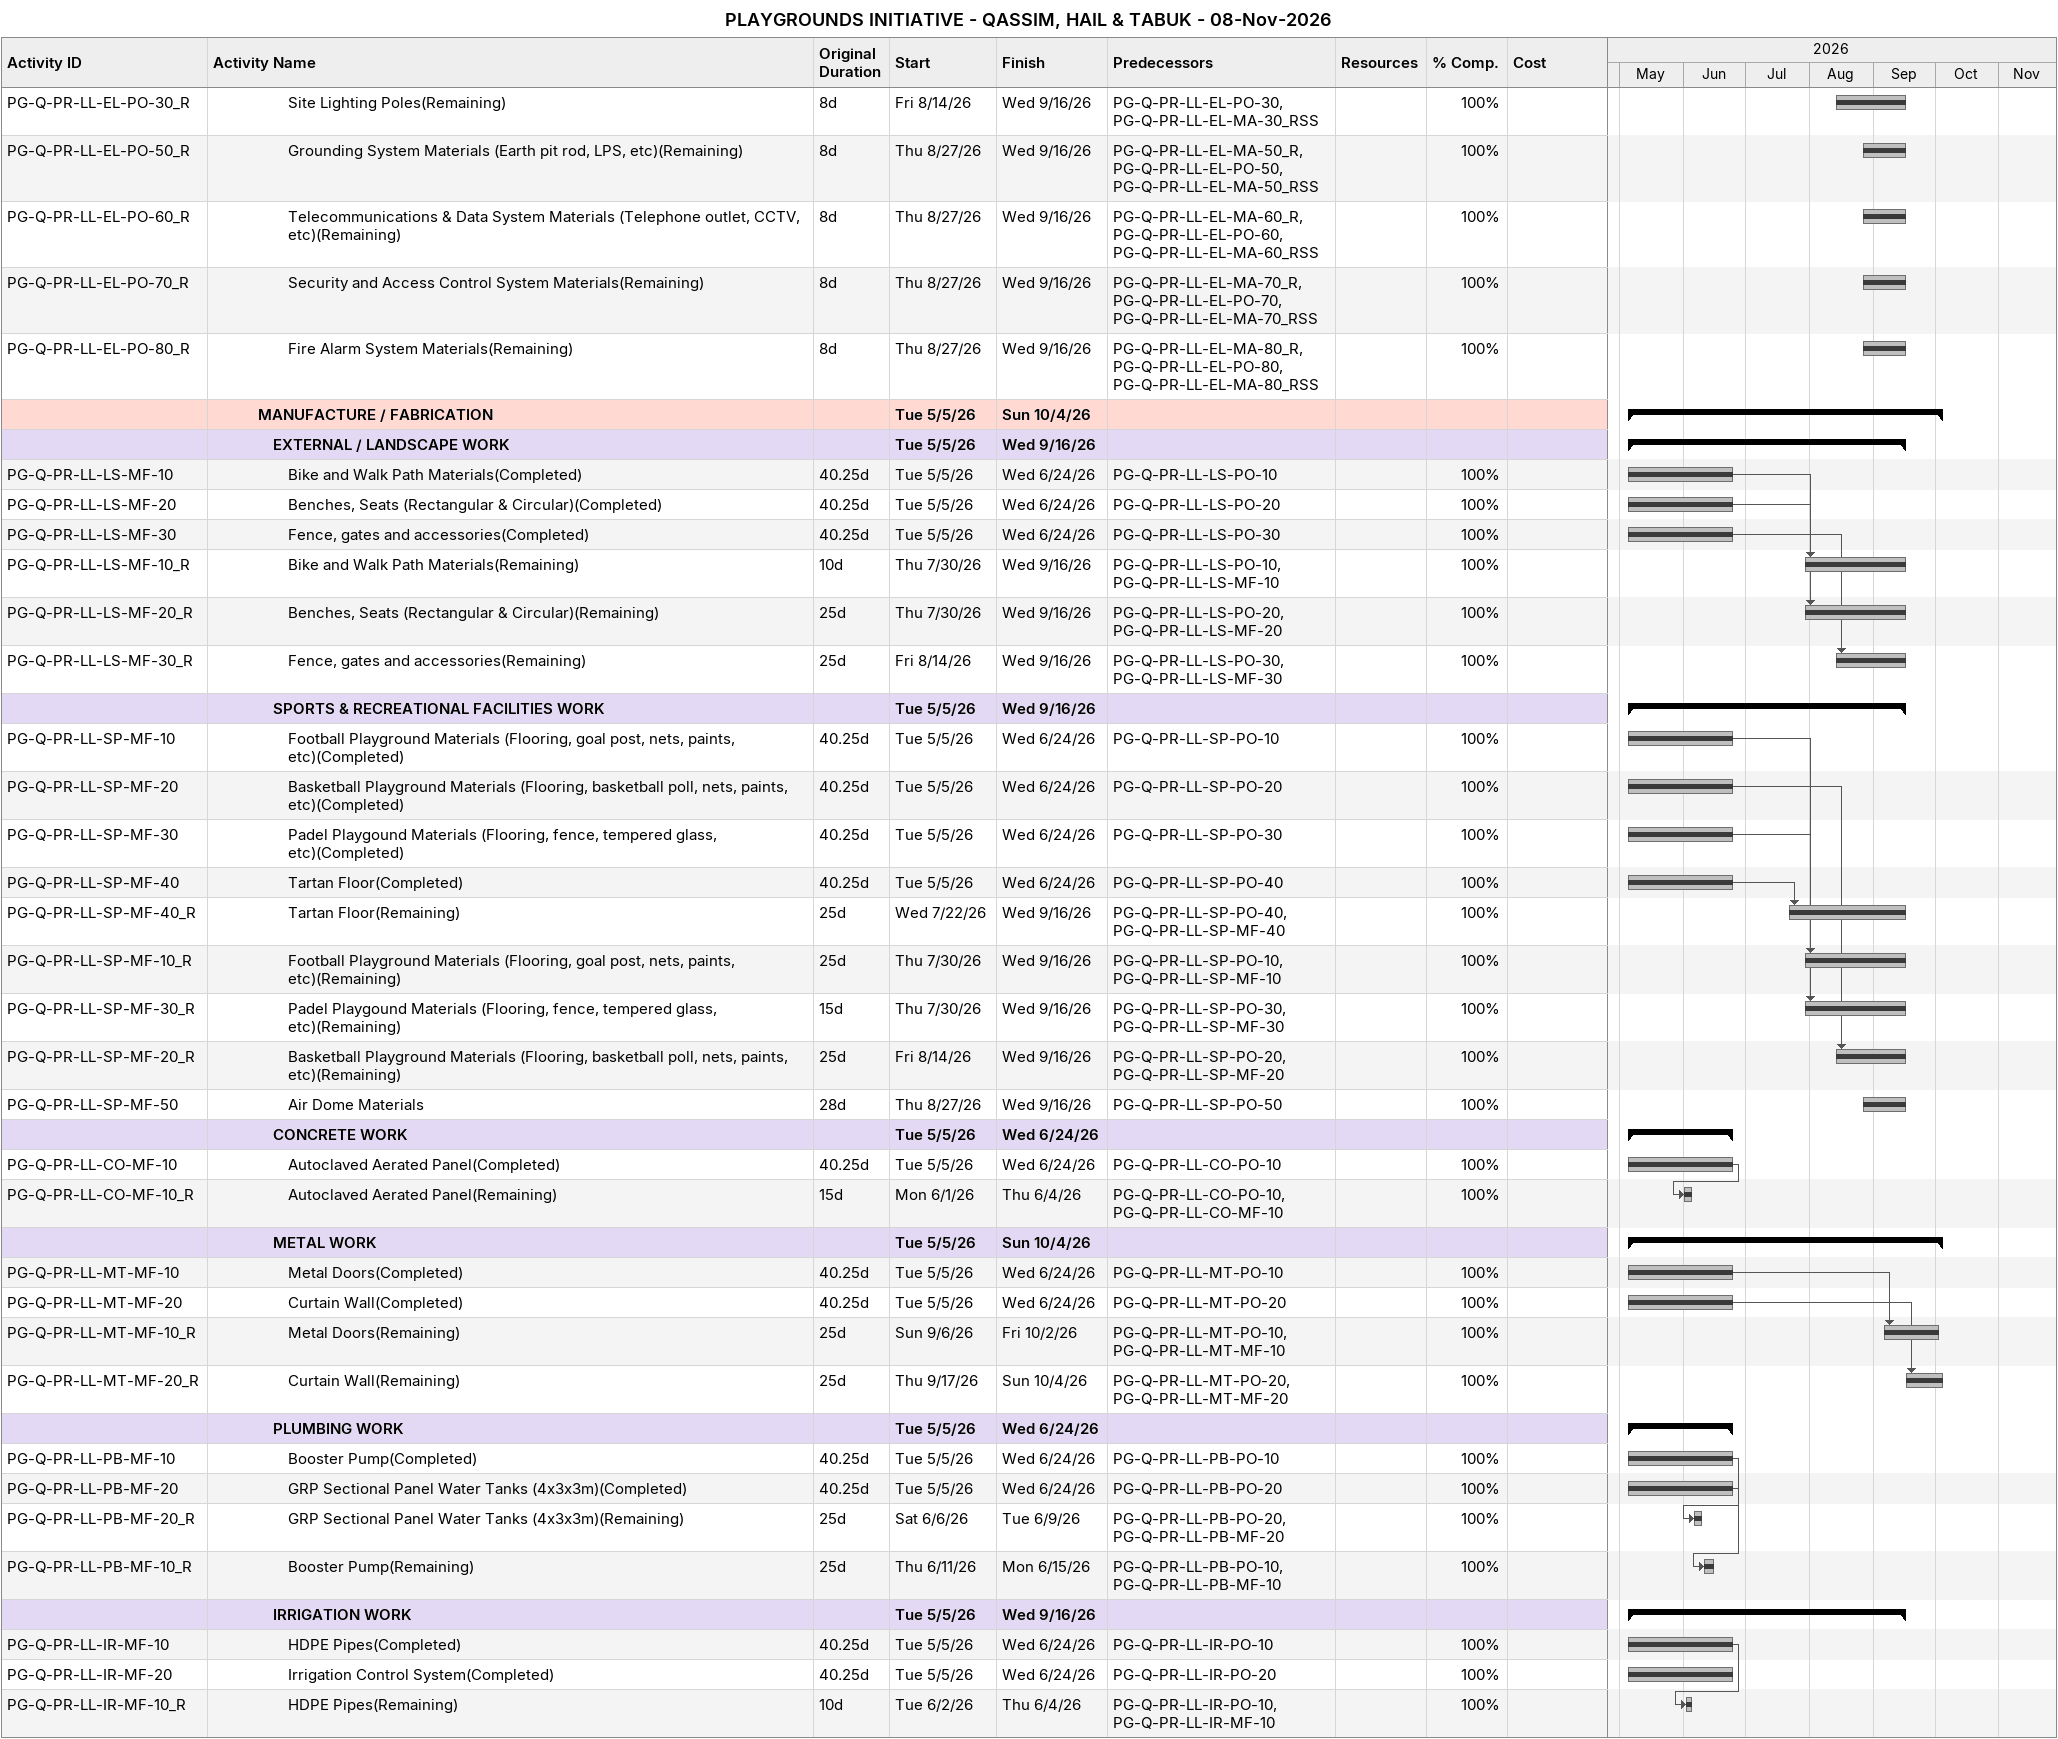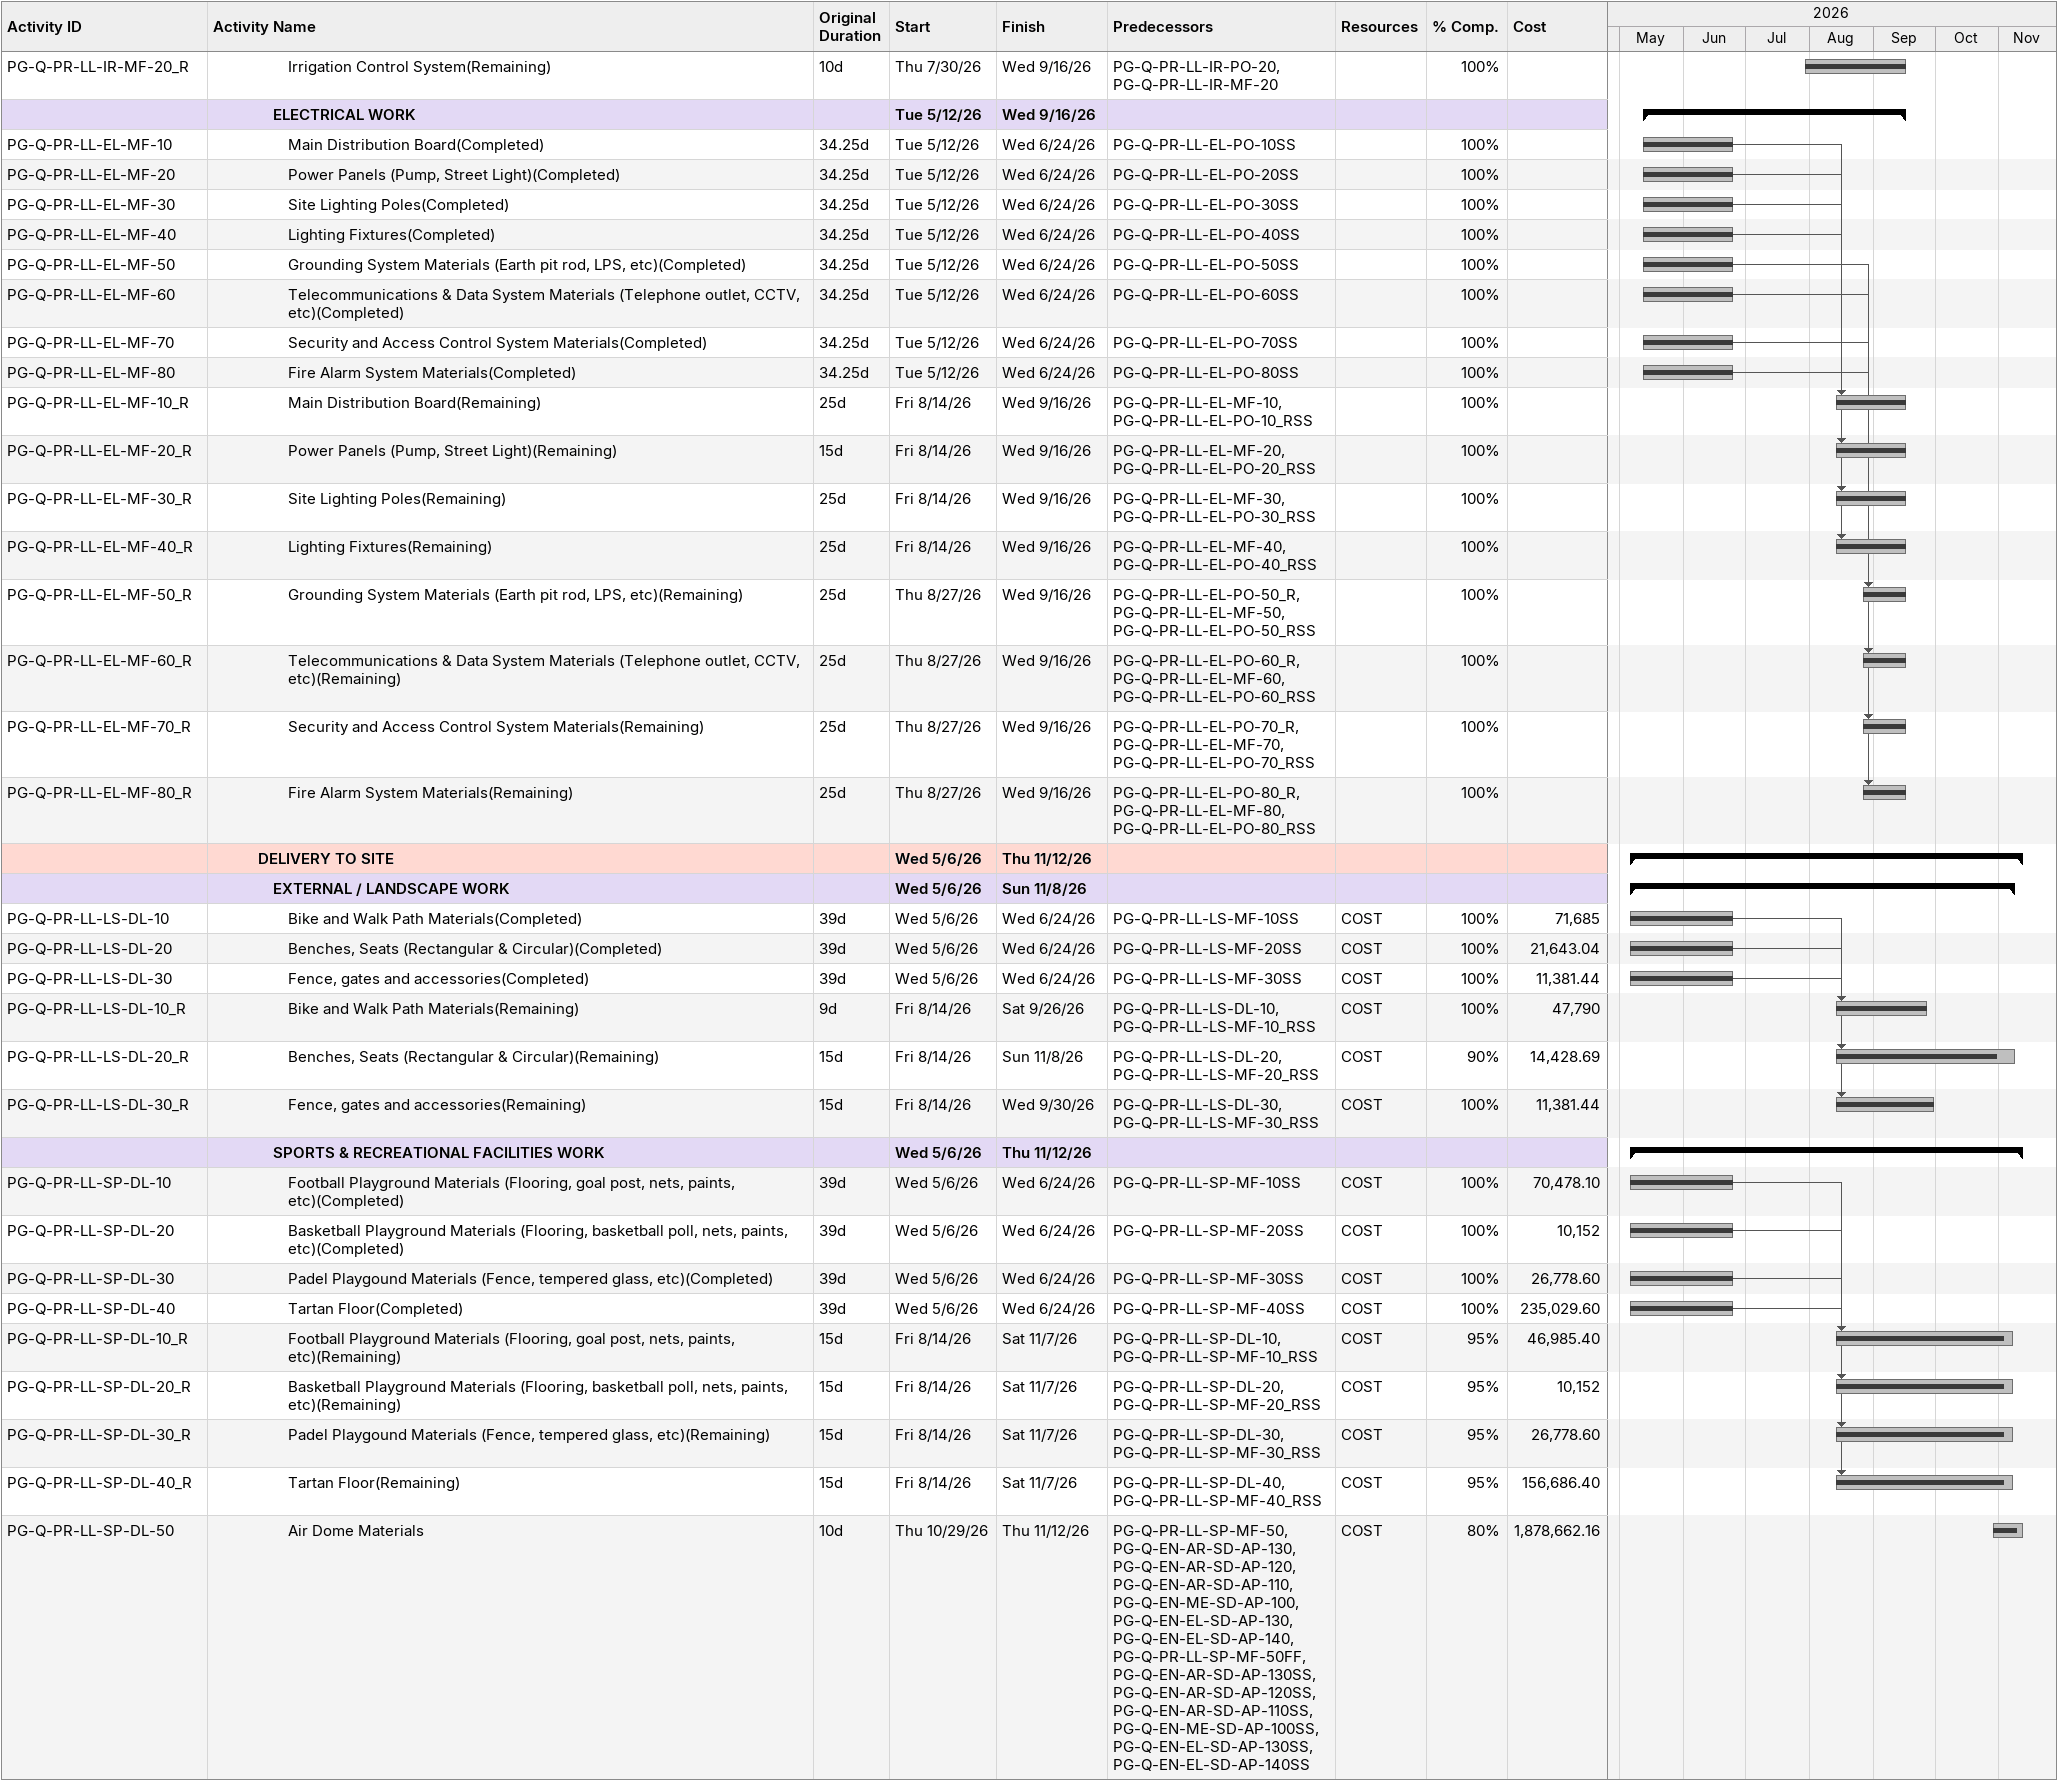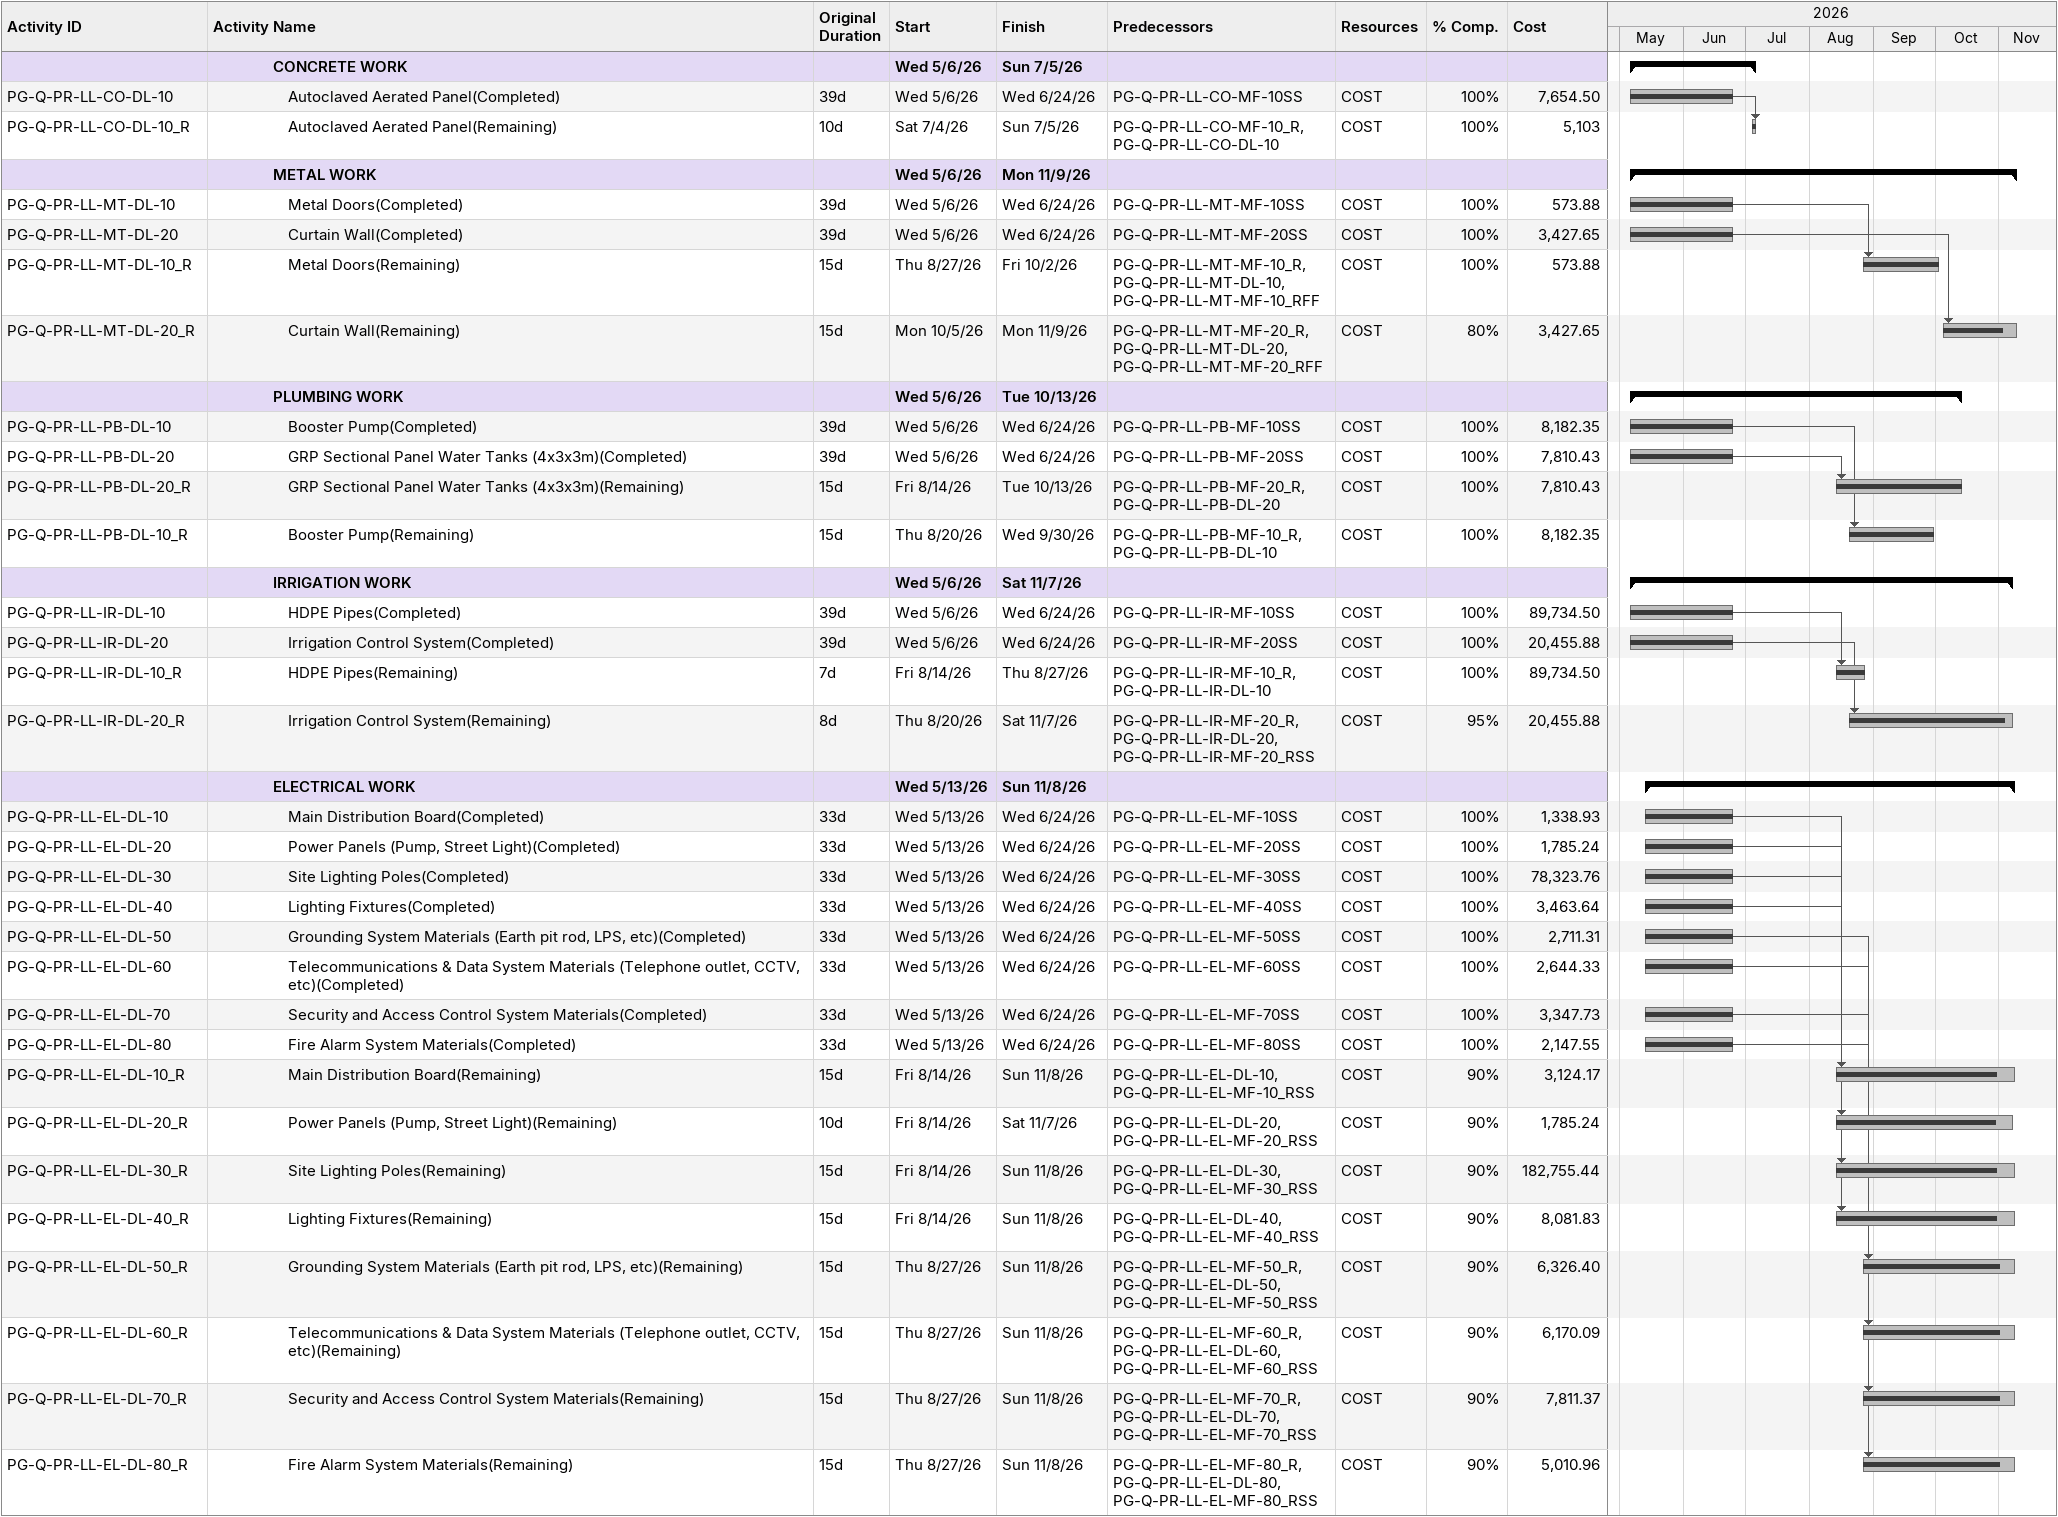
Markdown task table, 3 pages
PLAYGROUNDS INITIATIVE - QASSIM, HAIL & TABUK - 08-Nov-2026

| ID | Level | Task | Original duration | Start | Finish | Predecessors | Resources | % complete | Cost |
|---|---|---|---|---|---|---|---|---|---|
| PG-Q-PR-LL-EL-PO-30_R | 6 | Site Lighting Poles(Remaining) | 8d | 2026-08-14 | 2026-09-16 | PG-Q-PR-LL-EL-PO-30, PG-Q-PR-LL-EL-MA-30_RSS |  | 100 |  |
| PG-Q-PR-LL-EL-PO-50_R | 6 | Grounding System Materials (Earth pit rod, LPS, etc)(Remaining) | 8d | 2026-08-27 | 2026-09-16 | PG-Q-PR-LL-EL-MA-50_R, PG-Q-PR-LL-EL-PO-50, PG-Q-PR-LL-EL-MA-50_RSS |  | 100 |  |
| PG-Q-PR-LL-EL-PO-60_R | 6 | Telecommunications & Data System Materials (Telephone outlet, CCTV, etc)(Remaining) | 8d | 2026-08-27 | 2026-09-16 | PG-Q-PR-LL-EL-MA-60_R, PG-Q-PR-LL-EL-PO-60, PG-Q-PR-LL-EL-MA-60_RSS |  | 100 |  |
| PG-Q-PR-LL-EL-PO-70_R | 6 | Security and Access Control System Materials(Remaining) | 8d | 2026-08-27 | 2026-09-16 | PG-Q-PR-LL-EL-MA-70_R, PG-Q-PR-LL-EL-PO-70, PG-Q-PR-LL-EL-MA-70_RSS |  | 100 |  |
| PG-Q-PR-LL-EL-PO-80_R | 6 | Fire Alarm System Materials(Remaining) | 8d | 2026-08-27 | 2026-09-16 | PG-Q-PR-LL-EL-MA-80_R, PG-Q-PR-LL-EL-PO-80, PG-Q-PR-LL-EL-MA-80_RSS |  | 100 |  |
|  | 4 | **MANUFACTURE / FABRICATION** |  | 2026-05-05 | 2026-10-04 |  |  |  |  |
|  | 5 | **EXTERNAL / LANDSCAPE WORK** |  | 2026-05-05 | 2026-09-16 |  |  |  |  |
| PG-Q-PR-LL-LS-MF-10 | 6 | Bike and Walk Path Materials(Completed) | 40.25d | 2026-05-05 | 2026-06-24 | PG-Q-PR-LL-LS-PO-10 |  | 100 |  |
| PG-Q-PR-LL-LS-MF-20 | 6 | Benches, Seats (Rectangular & Circular)(Completed) | 40.25d | 2026-05-05 | 2026-06-24 | PG-Q-PR-LL-LS-PO-20 |  | 100 |  |
| PG-Q-PR-LL-LS-MF-30 | 6 | Fence, gates and accessories(Completed) | 40.25d | 2026-05-05 | 2026-06-24 | PG-Q-PR-LL-LS-PO-30 |  | 100 |  |
| PG-Q-PR-LL-LS-MF-10_R | 6 | Bike and Walk Path Materials(Remaining) | 10d | 2026-07-30 | 2026-09-16 | PG-Q-PR-LL-LS-PO-10, PG-Q-PR-LL-LS-MF-10 |  | 100 |  |
| PG-Q-PR-LL-LS-MF-20_R | 6 | Benches, Seats (Rectangular & Circular)(Remaining) | 25d | 2026-07-30 | 2026-09-16 | PG-Q-PR-LL-LS-PO-20, PG-Q-PR-LL-LS-MF-20 |  | 100 |  |
| PG-Q-PR-LL-LS-MF-30_R | 6 | Fence, gates and accessories(Remaining) | 25d | 2026-08-14 | 2026-09-16 | PG-Q-PR-LL-LS-PO-30, PG-Q-PR-LL-LS-MF-30 |  | 100 |  |
|  | 5 | **SPORTS & RECREATIONAL FACILITIES WORK** |  | 2026-05-05 | 2026-09-16 |  |  |  |  |
| PG-Q-PR-LL-SP-MF-10 | 6 | Football Playground Materials (Flooring, goal post, nets, paints, etc)(Completed) | 40.25d | 2026-05-05 | 2026-06-24 | PG-Q-PR-LL-SP-PO-10 |  | 100 |  |
| PG-Q-PR-LL-SP-MF-20 | 6 | Basketball Playground Materials (Flooring, basketball poll, nets, paints, etc)(Completed) | 40.25d | 2026-05-05 | 2026-06-24 | PG-Q-PR-LL-SP-PO-20 |  | 100 |  |
| PG-Q-PR-LL-SP-MF-30 | 6 | Padel Playgound Materials (Flooring, fence, tempered glass, etc)(Completed) | 40.25d | 2026-05-05 | 2026-06-24 | PG-Q-PR-LL-SP-PO-30 |  | 100 |  |
| PG-Q-PR-LL-SP-MF-40 | 6 | Tartan Floor(Completed) | 40.25d | 2026-05-05 | 2026-06-24 | PG-Q-PR-LL-SP-PO-40 |  | 100 |  |
| PG-Q-PR-LL-SP-MF-40_R | 6 | Tartan Floor(Remaining) | 25d | 2026-07-22 | 2026-09-16 | PG-Q-PR-LL-SP-PO-40, PG-Q-PR-LL-SP-MF-40 |  | 100 |  |
| PG-Q-PR-LL-SP-MF-10_R | 6 | Football Playground Materials (Flooring, goal post, nets, paints, etc)(Remaining) | 25d | 2026-07-30 | 2026-09-16 | PG-Q-PR-LL-SP-PO-10, PG-Q-PR-LL-SP-MF-10 |  | 100 |  |
| PG-Q-PR-LL-SP-MF-30_R | 6 | Padel Playgound Materials (Flooring, fence, tempered glass, etc)(Remaining) | 15d | 2026-07-30 | 2026-09-16 | PG-Q-PR-LL-SP-PO-30, PG-Q-PR-LL-SP-MF-30 |  | 100 |  |
| PG-Q-PR-LL-SP-MF-20_R | 6 | Basketball Playground Materials (Flooring, basketball poll, nets, paints, etc)(Remaining) | 25d | 2026-08-14 | 2026-09-16 | PG-Q-PR-LL-SP-PO-20, PG-Q-PR-LL-SP-MF-20 |  | 100 |  |
| PG-Q-PR-LL-SP-MF-50 | 6 | Air Dome Materials | 28d | 2026-08-27 | 2026-09-16 | PG-Q-PR-LL-SP-PO-50 |  | 100 |  |
|  | 5 | **CONCRETE WORK** |  | 2026-05-05 | 2026-06-24 |  |  |  |  |
| PG-Q-PR-LL-CO-MF-10 | 6 | Autoclaved Aerated Panel(Completed) | 40.25d | 2026-05-05 | 2026-06-24 | PG-Q-PR-LL-CO-PO-10 |  | 100 |  |
| PG-Q-PR-LL-CO-MF-10_R | 6 | Autoclaved Aerated Panel(Remaining) | 15d | 2026-06-01 | 2026-06-04 | PG-Q-PR-LL-CO-PO-10, PG-Q-PR-LL-CO-MF-10 |  | 100 |  |
|  | 5 | **METAL WORK** |  | 2026-05-05 | 2026-10-04 |  |  |  |  |
| PG-Q-PR-LL-MT-MF-10 | 6 | Metal Doors(Completed) | 40.25d | 2026-05-05 | 2026-06-24 | PG-Q-PR-LL-MT-PO-10 |  | 100 |  |
| PG-Q-PR-LL-MT-MF-20 | 6 | Curtain Wall(Completed) | 40.25d | 2026-05-05 | 2026-06-24 | PG-Q-PR-LL-MT-PO-20 |  | 100 |  |
| PG-Q-PR-LL-MT-MF-10_R | 6 | Metal Doors(Remaining) | 25d | 2026-09-06 | 2026-10-02 | PG-Q-PR-LL-MT-PO-10, PG-Q-PR-LL-MT-MF-10 |  | 100 |  |
| PG-Q-PR-LL-MT-MF-20_R | 6 | Curtain Wall(Remaining) | 25d | 2026-09-17 | 2026-10-04 | PG-Q-PR-LL-MT-PO-20, PG-Q-PR-LL-MT-MF-20 |  | 100 |  |
|  | 5 | **PLUMBING WORK** |  | 2026-05-05 | 2026-06-24 |  |  |  |  |
| PG-Q-PR-LL-PB-MF-10 | 6 | Booster Pump(Completed) | 40.25d | 2026-05-05 | 2026-06-24 | PG-Q-PR-LL-PB-PO-10 |  | 100 |  |
| PG-Q-PR-LL-PB-MF-20 | 6 | GRP Sectional Panel Water Tanks (4x3x3m)(Completed) | 40.25d | 2026-05-05 | 2026-06-24 | PG-Q-PR-LL-PB-PO-20 |  | 100 |  |
| PG-Q-PR-LL-PB-MF-20_R | 6 | GRP Sectional Panel Water Tanks (4x3x3m)(Remaining) | 25d | 2026-06-06 | 2026-06-09 | PG-Q-PR-LL-PB-PO-20, PG-Q-PR-LL-PB-MF-20 |  | 100 |  |
| PG-Q-PR-LL-PB-MF-10_R | 6 | Booster Pump(Remaining) | 25d | 2026-06-11 | 2026-06-15 | PG-Q-PR-LL-PB-PO-10, PG-Q-PR-LL-PB-MF-10 |  | 100 |  |
|  | 5 | **IRRIGATION WORK** |  | 2026-05-05 | 2026-09-16 |  |  |  |  |
| PG-Q-PR-LL-IR-MF-10 | 6 | HDPE Pipes(Completed) | 40.25d | 2026-05-05 | 2026-06-24 | PG-Q-PR-LL-IR-PO-10 |  | 100 |  |
| PG-Q-PR-LL-IR-MF-20 | 6 | Irrigation Control System(Completed) | 40.25d | 2026-05-05 | 2026-06-24 | PG-Q-PR-LL-IR-PO-20 |  | 100 |  |
| PG-Q-PR-LL-IR-MF-10_R | 6 | HDPE Pipes(Remaining) | 10d | 2026-06-02 | 2026-06-04 | PG-Q-PR-LL-IR-PO-10, PG-Q-PR-LL-IR-MF-10 |  | 100 |  |
| PG-Q-PR-LL-IR-MF-20_R | 6 | Irrigation Control System(Remaining) | 10d | 2026-07-30 | 2026-09-16 | PG-Q-PR-LL-IR-PO-20, PG-Q-PR-LL-IR-MF-20 |  | 100 |  |
|  | 5 | **ELECTRICAL WORK** |  | 2026-05-12 | 2026-09-16 |  |  |  |  |
| PG-Q-PR-LL-EL-MF-10 | 6 | Main Distribution Board(Completed) | 34.25d | 2026-05-12 | 2026-06-24 | PG-Q-PR-LL-EL-PO-10SS |  | 100 |  |
| PG-Q-PR-LL-EL-MF-20 | 6 | Power Panels (Pump, Street Light)(Completed) | 34.25d | 2026-05-12 | 2026-06-24 | PG-Q-PR-LL-EL-PO-20SS |  | 100 |  |
| PG-Q-PR-LL-EL-MF-30 | 6 | Site Lighting Poles(Completed) | 34.25d | 2026-05-12 | 2026-06-24 | PG-Q-PR-LL-EL-PO-30SS |  | 100 |  |
| PG-Q-PR-LL-EL-MF-40 | 6 | Lighting Fixtures(Completed) | 34.25d | 2026-05-12 | 2026-06-24 | PG-Q-PR-LL-EL-PO-40SS |  | 100 |  |
| PG-Q-PR-LL-EL-MF-50 | 6 | Grounding System Materials (Earth pit rod, LPS, etc)(Completed) | 34.25d | 2026-05-12 | 2026-06-24 | PG-Q-PR-LL-EL-PO-50SS |  | 100 |  |
| PG-Q-PR-LL-EL-MF-60 | 6 | Telecommunications & Data System Materials (Telephone outlet, CCTV, etc)(Completed) | 34.25d | 2026-05-12 | 2026-06-24 | PG-Q-PR-LL-EL-PO-60SS |  | 100 |  |
| PG-Q-PR-LL-EL-MF-70 | 6 | Security and Access Control System Materials(Completed) | 34.25d | 2026-05-12 | 2026-06-24 | PG-Q-PR-LL-EL-PO-70SS |  | 100 |  |
| PG-Q-PR-LL-EL-MF-80 | 6 | Fire Alarm System Materials(Completed) | 34.25d | 2026-05-12 | 2026-06-24 | PG-Q-PR-LL-EL-PO-80SS |  | 100 |  |
| PG-Q-PR-LL-EL-MF-10_R | 6 | Main Distribution Board(Remaining) | 25d | 2026-08-14 | 2026-09-16 | PG-Q-PR-LL-EL-MF-10, PG-Q-PR-LL-EL-PO-10_RSS |  | 100 |  |
| PG-Q-PR-LL-EL-MF-20_R | 6 | Power Panels (Pump, Street Light)(Remaining) | 15d | 2026-08-14 | 2026-09-16 | PG-Q-PR-LL-EL-MF-20, PG-Q-PR-LL-EL-PO-20_RSS |  | 100 |  |
| PG-Q-PR-LL-EL-MF-30_R | 6 | Site Lighting Poles(Remaining) | 25d | 2026-08-14 | 2026-09-16 | PG-Q-PR-LL-EL-MF-30, PG-Q-PR-LL-EL-PO-30_RSS |  | 100 |  |
| PG-Q-PR-LL-EL-MF-40_R | 6 | Lighting Fixtures(Remaining) | 25d | 2026-08-14 | 2026-09-16 | PG-Q-PR-LL-EL-MF-40, PG-Q-PR-LL-EL-PO-40_RSS |  | 100 |  |
| PG-Q-PR-LL-EL-MF-50_R | 6 | Grounding System Materials (Earth pit rod, LPS, etc)(Remaining) | 25d | 2026-08-27 | 2026-09-16 | PG-Q-PR-LL-EL-PO-50_R, PG-Q-PR-LL-EL-MF-50, PG-Q-PR-LL-EL-PO-50_RSS |  | 100 |  |
| PG-Q-PR-LL-EL-MF-60_R | 6 | Telecommunications & Data System Materials (Telephone outlet, CCTV, etc)(Remaining) | 25d | 2026-08-27 | 2026-09-16 | PG-Q-PR-LL-EL-PO-60_R, PG-Q-PR-LL-EL-MF-60, PG-Q-PR-LL-EL-PO-60_RSS |  | 100 |  |
| PG-Q-PR-LL-EL-MF-70_R | 6 | Security and Access Control System Materials(Remaining) | 25d | 2026-08-27 | 2026-09-16 | PG-Q-PR-LL-EL-PO-70_R, PG-Q-PR-LL-EL-MF-70, PG-Q-PR-LL-EL-PO-70_RSS |  | 100 |  |
| PG-Q-PR-LL-EL-MF-80_R | 6 | Fire Alarm System Materials(Remaining) | 25d | 2026-08-27 | 2026-09-16 | PG-Q-PR-LL-EL-PO-80_R, PG-Q-PR-LL-EL-MF-80, PG-Q-PR-LL-EL-PO-80_RSS |  | 100 |  |
|  | 4 | **DELIVERY TO SITE** |  | 2026-05-06 | 2026-11-12 |  |  |  |  |
|  | 5 | **EXTERNAL / LANDSCAPE WORK** |  | 2026-05-06 | 2026-11-08 |  |  |  |  |
| PG-Q-PR-LL-LS-DL-10 | 6 | Bike and Walk Path Materials(Completed) | 39d | 2026-05-06 | 2026-06-24 | PG-Q-PR-LL-LS-MF-10SS | COST | 100 | 71685 |
| PG-Q-PR-LL-LS-DL-20 | 6 | Benches, Seats (Rectangular & Circular)(Completed) | 39d | 2026-05-06 | 2026-06-24 | PG-Q-PR-LL-LS-MF-20SS | COST | 100 | 21643.04 |
| PG-Q-PR-LL-LS-DL-30 | 6 | Fence, gates and accessories(Completed) | 39d | 2026-05-06 | 2026-06-24 | PG-Q-PR-LL-LS-MF-30SS | COST | 100 | 11381.44 |
| PG-Q-PR-LL-LS-DL-10_R | 6 | Bike and Walk Path Materials(Remaining) | 9d | 2026-08-14 | 2026-09-26 | PG-Q-PR-LL-LS-DL-10, PG-Q-PR-LL-LS-MF-10_RSS | COST | 100 | 47790 |
| PG-Q-PR-LL-LS-DL-20_R | 6 | Benches, Seats (Rectangular & Circular)(Remaining) | 15d | 2026-08-14 | 2026-11-08 | PG-Q-PR-LL-LS-DL-20, PG-Q-PR-LL-LS-MF-20_RSS | COST | 90 | 14428.69 |
| PG-Q-PR-LL-LS-DL-30_R | 6 | Fence, gates and accessories(Remaining) | 15d | 2026-08-14 | 2026-09-30 | PG-Q-PR-LL-LS-DL-30, PG-Q-PR-LL-LS-MF-30_RSS | COST | 100 | 11381.44 |
|  | 5 | **SPORTS & RECREATIONAL FACILITIES WORK** |  | 2026-05-06 | 2026-11-12 |  |  |  |  |
| PG-Q-PR-LL-SP-DL-10 | 6 | Football Playground Materials (Flooring, goal post, nets, paints, etc)(Completed) | 39d | 2026-05-06 | 2026-06-24 | PG-Q-PR-LL-SP-MF-10SS | COST | 100 | 70478.10 |
| PG-Q-PR-LL-SP-DL-20 | 6 | Basketball Playground Materials (Flooring, basketball poll, nets, paints, etc)(Completed) | 39d | 2026-05-06 | 2026-06-24 | PG-Q-PR-LL-SP-MF-20SS | COST | 100 | 10152 |
| PG-Q-PR-LL-SP-DL-30 | 6 | Padel Playgound Materials (Fence, tempered glass, etc)(Completed) | 39d | 2026-05-06 | 2026-06-24 | PG-Q-PR-LL-SP-MF-30SS | COST | 100 | 26778.60 |
| PG-Q-PR-LL-SP-DL-40 | 6 | Tartan Floor(Completed) | 39d | 2026-05-06 | 2026-06-24 | PG-Q-PR-LL-SP-MF-40SS | COST | 100 | 235029.60 |
| PG-Q-PR-LL-SP-DL-10_R | 6 | Football Playground Materials (Flooring, goal post, nets, paints, etc)(Remaining) | 15d | 2026-08-14 | 2026-11-07 | PG-Q-PR-LL-SP-DL-10, PG-Q-PR-LL-SP-MF-10_RSS | COST | 95 | 46985.40 |
| PG-Q-PR-LL-SP-DL-20_R | 6 | Basketball Playground Materials (Flooring, basketball poll, nets, paints, etc)(Remaining) | 15d | 2026-08-14 | 2026-11-07 | PG-Q-PR-LL-SP-DL-20, PG-Q-PR-LL-SP-MF-20_RSS | COST | 95 | 10152 |
| PG-Q-PR-LL-SP-DL-30_R | 6 | Padel Playgound Materials (Fence, tempered glass, etc)(Remaining) | 15d | 2026-08-14 | 2026-11-07 | PG-Q-PR-LL-SP-DL-30, PG-Q-PR-LL-SP-MF-30_RSS | COST | 95 | 26778.60 |
| PG-Q-PR-LL-SP-DL-40_R | 6 | Tartan Floor(Remaining) | 15d | 2026-08-14 | 2026-11-07 | PG-Q-PR-LL-SP-DL-40, PG-Q-PR-LL-SP-MF-40_RSS | COST | 95 | 156686.40 |
| PG-Q-PR-LL-SP-DL-50 | 6 | Air Dome Materials | 10d | 2026-10-29 | 2026-11-12 | PG-Q-PR-LL-SP-MF-50, PG-Q-EN-AR-SD-AP-130, PG-Q-EN-AR-SD-AP-120, PG-Q-EN-AR-SD-AP-110, PG-Q-EN-ME-SD-AP-100, PG-Q-EN-EL-SD-AP-130, PG-Q-EN-EL-SD-AP-140, PG-Q-PR-LL-SP-MF-50FF, PG-Q-EN-AR-SD-AP-130SS, PG-Q-EN-AR-SD-AP-120SS, PG-Q-EN-AR-SD-AP-110SS, PG-Q-EN-ME-SD-AP-100SS, PG-Q-EN-EL-SD-AP-130SS, PG-Q-EN-EL-SD-AP-140SS | COST | 80 | 1878662.16 |
|  | 5 | **CONCRETE WORK** |  | 2026-05-06 | 2026-07-05 |  |  |  |  |
| PG-Q-PR-LL-CO-DL-10 | 6 | Autoclaved Aerated Panel(Completed) | 39d | 2026-05-06 | 2026-06-24 | PG-Q-PR-LL-CO-MF-10SS | COST | 100 | 7654.50 |
| PG-Q-PR-LL-CO-DL-10_R | 6 | Autoclaved Aerated Panel(Remaining) | 10d | 2026-07-04 | 2026-07-05 | PG-Q-PR-LL-CO-MF-10_R, PG-Q-PR-LL-CO-DL-10 | COST | 100 | 5103 |
|  | 5 | **METAL WORK** |  | 2026-05-06 | 2026-11-09 |  |  |  |  |
| PG-Q-PR-LL-MT-DL-10 | 6 | Metal Doors(Completed) | 39d | 2026-05-06 | 2026-06-24 | PG-Q-PR-LL-MT-MF-10SS | COST | 100 | 573.88 |
| PG-Q-PR-LL-MT-DL-20 | 6 | Curtain Wall(Completed) | 39d | 2026-05-06 | 2026-06-24 | PG-Q-PR-LL-MT-MF-20SS | COST | 100 | 3427.65 |
| PG-Q-PR-LL-MT-DL-10_R | 6 | Metal Doors(Remaining) | 15d | 2026-08-27 | 2026-10-02 | PG-Q-PR-LL-MT-MF-10_R, PG-Q-PR-LL-MT-DL-10, PG-Q-PR-LL-MT-MF-10_RFF | COST | 100 | 573.88 |
| PG-Q-PR-LL-MT-DL-20_R | 6 | Curtain Wall(Remaining) | 15d | 2026-10-05 | 2026-11-09 | PG-Q-PR-LL-MT-MF-20_R, PG-Q-PR-LL-MT-DL-20, PG-Q-PR-LL-MT-MF-20_RFF | COST | 80 | 3427.65 |
|  | 5 | **PLUMBING WORK** |  | 2026-05-06 | 2026-10-13 |  |  |  |  |
| PG-Q-PR-LL-PB-DL-10 | 6 | Booster Pump(Completed) | 39d | 2026-05-06 | 2026-06-24 | PG-Q-PR-LL-PB-MF-10SS | COST | 100 | 8182.35 |
| PG-Q-PR-LL-PB-DL-20 | 6 | GRP Sectional Panel Water Tanks (4x3x3m)(Completed) | 39d | 2026-05-06 | 2026-06-24 | PG-Q-PR-LL-PB-MF-20SS | COST | 100 | 7810.43 |
| PG-Q-PR-LL-PB-DL-20_R | 6 | GRP Sectional Panel Water Tanks (4x3x3m)(Remaining) | 15d | 2026-08-14 | 2026-10-13 | PG-Q-PR-LL-PB-MF-20_R, PG-Q-PR-LL-PB-DL-20 | COST | 100 | 7810.43 |
| PG-Q-PR-LL-PB-DL-10_R | 6 | Booster Pump(Remaining) | 15d | 2026-08-20 | 2026-09-30 | PG-Q-PR-LL-PB-MF-10_R, PG-Q-PR-LL-PB-DL-10 | COST | 100 | 8182.35 |
|  | 5 | **IRRIGATION WORK** |  | 2026-05-06 | 2026-11-07 |  |  |  |  |
| PG-Q-PR-LL-IR-DL-10 | 6 | HDPE Pipes(Completed) | 39d | 2026-05-06 | 2026-06-24 | PG-Q-PR-LL-IR-MF-10SS | COST | 100 | 89734.50 |
| PG-Q-PR-LL-IR-DL-20 | 6 | Irrigation Control System(Completed) | 39d | 2026-05-06 | 2026-06-24 | PG-Q-PR-LL-IR-MF-20SS | COST | 100 | 20455.88 |
| PG-Q-PR-LL-IR-DL-10_R | 6 | HDPE Pipes(Remaining) | 7d | 2026-08-14 | 2026-08-27 | PG-Q-PR-LL-IR-MF-10_R, PG-Q-PR-LL-IR-DL-10 | COST | 100 | 89734.50 |
| PG-Q-PR-LL-IR-DL-20_R | 6 | Irrigation Control System(Remaining) | 8d | 2026-08-20 | 2026-11-07 | PG-Q-PR-LL-IR-MF-20_R, PG-Q-PR-LL-IR-DL-20, PG-Q-PR-LL-IR-MF-20_RSS | COST | 95 | 20455.88 |
|  | 5 | **ELECTRICAL WORK** |  | 2026-05-13 | 2026-11-08 |  |  |  |  |
| PG-Q-PR-LL-EL-DL-10 | 6 | Main Distribution Board(Completed) | 33d | 2026-05-13 | 2026-06-24 | PG-Q-PR-LL-EL-MF-10SS | COST | 100 | 1338.93 |
| PG-Q-PR-LL-EL-DL-20 | 6 | Power Panels (Pump, Street Light)(Completed) | 33d | 2026-05-13 | 2026-06-24 | PG-Q-PR-LL-EL-MF-20SS | COST | 100 | 1785.24 |
| PG-Q-PR-LL-EL-DL-30 | 6 | Site Lighting Poles(Completed) | 33d | 2026-05-13 | 2026-06-24 | PG-Q-PR-LL-EL-MF-30SS | COST | 100 | 78323.76 |
| PG-Q-PR-LL-EL-DL-40 | 6 | Lighting Fixtures(Completed) | 33d | 2026-05-13 | 2026-06-24 | PG-Q-PR-LL-EL-MF-40SS | COST | 100 | 3463.64 |
| PG-Q-PR-LL-EL-DL-50 | 6 | Grounding System Materials (Earth pit rod, LPS, etc)(Completed) | 33d | 2026-05-13 | 2026-06-24 | PG-Q-PR-LL-EL-MF-50SS | COST | 100 | 2711.31 |
| PG-Q-PR-LL-EL-DL-60 | 6 | Telecommunications & Data System Materials (Telephone outlet, CCTV, etc)(Completed) | 33d | 2026-05-13 | 2026-06-24 | PG-Q-PR-LL-EL-MF-60SS | COST | 100 | 2644.33 |
| PG-Q-PR-LL-EL-DL-70 | 6 | Security and Access Control System Materials(Completed) | 33d | 2026-05-13 | 2026-06-24 | PG-Q-PR-LL-EL-MF-70SS | COST | 100 | 3347.73 |
| PG-Q-PR-LL-EL-DL-80 | 6 | Fire Alarm System Materials(Completed) | 33d | 2026-05-13 | 2026-06-24 | PG-Q-PR-LL-EL-MF-80SS | COST | 100 | 2147.55 |
| PG-Q-PR-LL-EL-DL-10_R | 6 | Main Distribution Board(Remaining) | 15d | 2026-08-14 | 2026-11-08 | PG-Q-PR-LL-EL-DL-10, PG-Q-PR-LL-EL-MF-10_RSS | COST | 90 | 3124.17 |
| PG-Q-PR-LL-EL-DL-20_R | 6 | Power Panels (Pump, Street Light)(Remaining) | 10d | 2026-08-14 | 2026-11-07 | PG-Q-PR-LL-EL-DL-20, PG-Q-PR-LL-EL-MF-20_RSS | COST | 90 | 1785.24 |
| PG-Q-PR-LL-EL-DL-30_R | 6 | Site Lighting Poles(Remaining) | 15d | 2026-08-14 | 2026-11-08 | PG-Q-PR-LL-EL-DL-30, PG-Q-PR-LL-EL-MF-30_RSS | COST | 90 | 182755.44 |
| PG-Q-PR-LL-EL-DL-40_R | 6 | Lighting Fixtures(Remaining) | 15d | 2026-08-14 | 2026-11-08 | PG-Q-PR-LL-EL-DL-40, PG-Q-PR-LL-EL-MF-40_RSS | COST | 90 | 8081.83 |
| PG-Q-PR-LL-EL-DL-50_R | 6 | Grounding System Materials (Earth pit rod, LPS, etc)(Remaining) | 15d | 2026-08-27 | 2026-11-08 | PG-Q-PR-LL-EL-MF-50_R, PG-Q-PR-LL-EL-DL-50, PG-Q-PR-LL-EL-MF-50_RSS | COST | 90 | 6326.40 |
| PG-Q-PR-LL-EL-DL-60_R | 6 | Telecommunications & Data System Materials (Telephone outlet, CCTV, etc)(Remaining) | 15d | 2026-08-27 | 2026-11-08 | PG-Q-PR-LL-EL-MF-60_R, PG-Q-PR-LL-EL-DL-60, PG-Q-PR-LL-EL-MF-60_RSS | COST | 90 | 6170.09 |
| PG-Q-PR-LL-EL-DL-70_R | 6 | Security and Access Control System Materials(Remaining) | 15d | 2026-08-27 | 2026-11-08 | PG-Q-PR-LL-EL-MF-70_R, PG-Q-PR-LL-EL-DL-70, PG-Q-PR-LL-EL-MF-70_RSS | COST | 90 | 7811.37 |
| PG-Q-PR-LL-EL-DL-80_R | 6 | Fire Alarm System Materials(Remaining) | 15d | 2026-08-27 | 2026-11-08 | PG-Q-PR-LL-EL-MF-80_R, PG-Q-PR-LL-EL-DL-80, PG-Q-PR-LL-EL-MF-80_RSS | COST | 90 | 5010.96 |
